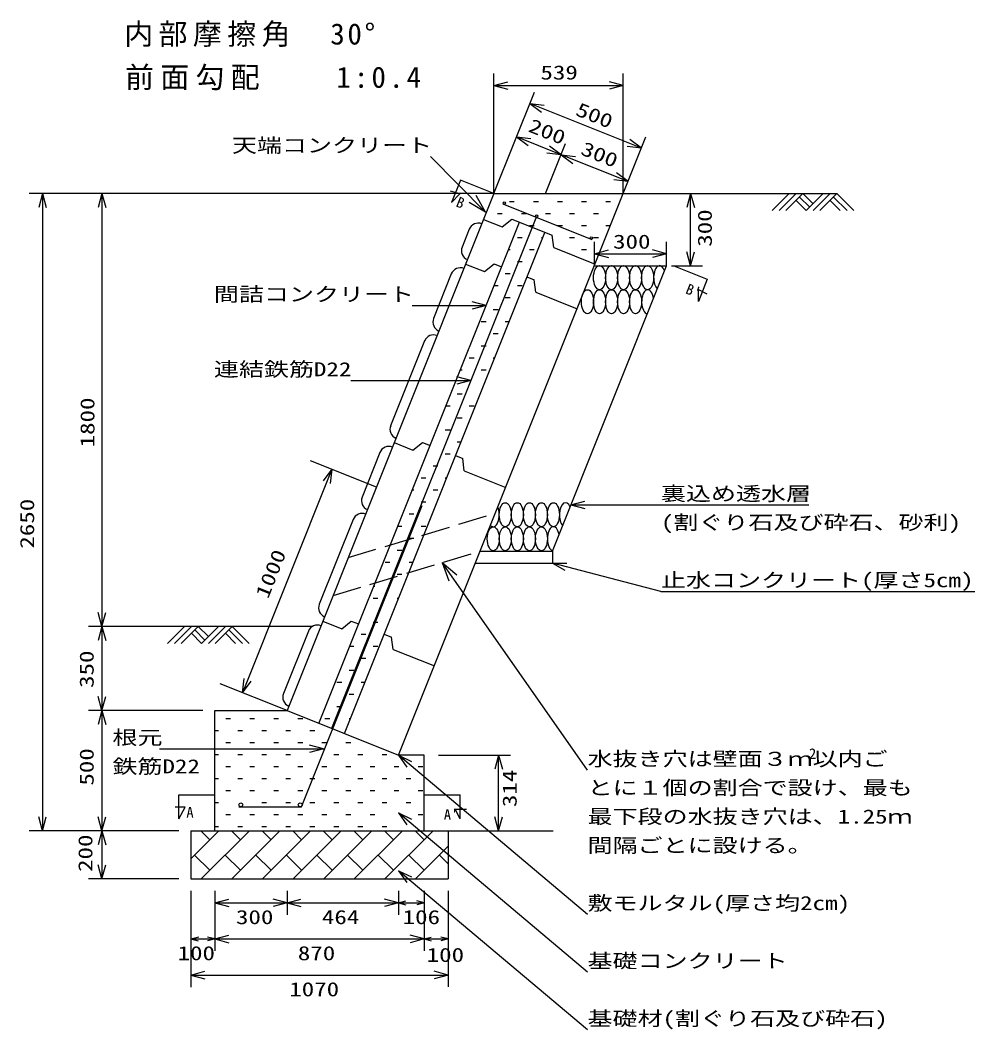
# Model space of a CAD drawing. Units: millimetres, scale not verified. Extents: x -10455 to 9401, y -7735 to 7013.
# Drawn here: x 5100 to 9070, y -1555 to 2644 of the extents above; entities that cross this region are included whole.
import ezdxf
from ezdxf.enums import TextEntityAlignment as Align

# ---------------------------------------------------------------- set-up
doc = ezdxf.new("R2010")
doc.units = ezdxf.units.MM
doc.header["$LTSCALE"] = 40
doc.linetypes.add('DASHED3', pattern=[4, 3, -1])
doc.layers.add('0-0', color=7, linetype='Continuous')
doc.styles.add('ＭＳ ゴシック', font='')
doc.styles.get('ＭＳ ゴシック').set_extended_font_data('MS Gothic')

msp = doc.modelspace()

# ---------------------------------------------------------------- linework, layer by layer
at = {"layer": '0-0'}
for p, q in [((7069.83, 1922.59), (7069.83, 2422.59)), ((7608.23, 1922.59), (7608.23, 2422.59)), ((7069.83, 2372.59), (7127.79, 2388.12)), ((7069.83, 2372.59), (7127.79, 2357.06)), ((7069.83, 2372.59), (7608.23, 2372.59)), ((7608.23, 2372.59), (7550.28, 2388.12)), ((7608.23, 2372.59), (7550.28, 2357.06)), ((7069.83, 1922.59), (7238.51, 2344.28)), ((7684.04, 2111.82), (7219.94, 2297.85)), ((7219.94, 2297.85), (7279.51, 2290.7)), ((7219.94, 2297.85), (7267.95, 2261.88)), ((7164.23, 2158.58), (7223.8, 2151.43)), ((7164.23, 2158.58), (7212.25, 2122.61)), ((7608.23, 1922.59), (7702.51, 2158.28)), ((7684.04, 2111.82), (7636.03, 2147.79)), ((7285.24, 1922.59), (7368.44, 2130.59)), ((7349.87, 2084.17), (7301.86, 2120.15)), ((7684.04, 2111.82), (7624.47, 2118.97)), ((7349.87, 2084.17), (7290.3, 2091.32)), ((7349.87, 2084.17), (7409.44, 2077.02)), ((7349.87, 2084.17), (7397.89, 2048.19)), ((7628.23, 1972.59), (7568.66, 1979.74)), ((7628.23, 1972.59), (7580.21, 2008.56)), ((7069.83, 1922.59), (5137.61, 1922.59)), ((5193.39, 1922.59), (5177.86, 1864.63)), ((5193.39, 1922.59), (5208.92, 1864.63)), ((5193.39, 1922.59), (5193.39, -727.41)), ((5440.45, 1922.59), (5424.92, 1864.63)), ((5440.45, 1922.59), (5455.97, 1864.63)), ((5440.45, 1922.59), (5440.45, 122.59)), ((7035.79, 1844.98), (6996.05, 1914.41)), ((7134.97, 1890.08), (7154.97, 1890.08)), ((7234.97, 1890.08), (7254.97, 1890.08)), ((7334.97, 1890.08), (7354.97, 1890.08)), ((7434.97, 1890.08), (7454.97, 1890.08)), ((7534.97, 1890.08), (7554.97, 1890.08)), ((7608.23, 1922.59), (8496.52, 1922.59)), ((7888.23, 1922.59), (7872.7, 1864.63)), ((7888.23, 1922.59), (7903.76, 1864.63)), ((7888.23, 1622.59), (7888.23, 1922.59)), ((8298.54, 1922.59), (8227.83, 1851.88)), ((8326.82, 1922.59), (8256.11, 1851.88)), ((8355.11, 1922.59), (8284.39, 1851.88)), ((8326.82, 1894.3), (8369.25, 1851.88)), ((8340.96, 1908.45), (8383.39, 1866.02)), ((8355.11, 1922.59), (8397.53, 1880.16)), ((8439.96, 1922.59), (8369.25, 1851.88)), ((8468.24, 1922.59), (8397.53, 1851.88)), ((8496.52, 1922.59), (8425.82, 1851.88)), ((8468.24, 1894.3), (8510.67, 1851.88)), ((8482.38, 1908.45), (8538.95, 1851.88)), ((8496.52, 1922.59), (8567.23, 1851.88)), ((7084.97, 1840.08), (7104.97, 1840.08)), ((7184.97, 1840.08), (7204.97, 1840.08)), ((7284.97, 1840.08), (7304.97, 1840.08)), ((7384.97, 1840.08), (7404.97, 1840.08)), ((7484.97, 1840.08), (7504.97, 1840.08)), ((7217.61, 1790.09), (7237.61, 1790.09)), ((7334.97, 1790.08), (7354.97, 1790.08)), ((7434.97, 1790.08), (7454.97, 1790.08)), ((7534.97, 1790.08), (7554.97, 1790.08)), ((7167.61, 1740.09), (7187.61, 1740.09)), ((7267.61, 1740.09), (7273.63, 1740.09)), ((7384.97, 1740.08), (7404.97, 1740.08)), ((7484.97, 1740.08), (7504.97, 1740.08)), ((7488.23, 1622.59), (7488.23, 1722.59)), ((7788.23, 1622.59), (7788.23, 1722.59)), ((7130.85, 1690.09), (7137.61, 1690.09)), ((7217.61, 1690.09), (7237.61, 1690.09)), ((7434.97, 1690.08), (7454.97, 1690.08)), ((7488.23, 1672.59), (7546.19, 1688.12)), ((7788.23, 1672.59), (7730.28, 1688.12)), ((7888.23, 1622.59), (7872.7, 1680.54)), ((7888.23, 1622.59), (7903.76, 1680.54)), ((7167.61, 1640.09), (7187.61, 1640.09)), ((7488.23, 1672.59), (7546.19, 1657.06)), ((7494.97, 1640.08), (7495.23, 1640.08)), ((7808.23, 1622.59), (7938.23, 1622.59)), ((7117.61, 1590.09), (7137.61, 1590.09)), ((7070.85, 1540.09), (7087.61, 1540.09)), ((7167.61, 1540.09), (7187.61, 1540.09)), ((7037.68, 1457.17), (6979.72, 1472.7)), ((7117.61, 1490.09), (7137.61, 1490.09)), ((7067.61, 1440.09), (7087.61, 1440.09)), ((7017.61, 1390.09), (7037.61, 1390.09)), ((7117.61, 1390.09), (7133.63, 1390.09)), ((7067.61, 1340.09), (7087.61, 1340.09)), ((7017.61, 1290.09), (7037.61, 1290.09)), ((6967.61, 1240.09), (6987.61, 1240.09)), ((7067.61, 1240.09), (7073.63, 1240.09)), ((6930.85, 1190.09), (6937.61, 1190.09)), ((7017.61, 1190.09), (7037.61, 1190.09)), ((6974.26, 1145.13), (6916.3, 1160.66)), ((6917.61, 1090.09), (6937.61, 1090.09)), ((6870.84, 1040.08), (6887.61, 1040.08)), ((6967.61, 1040.08), (6987.61, 1040.08)), ((6917.61, 990.08), (6937.61, 990.08)), ((6867.61, 940.08), (6887.61, 940.08)), ((6917.61, 890.08), (6933.63, 890.08)), ((6867.61, 840.08), (6887.61, 840.08)), ((6581.61, 702.03), (6307.37, 811.73)), ((6395.91, 776.31), (6024.14, -153.14)), ((6395.91, 776.31), (6359.97, 728.27)), ((6395.91, 776.31), (6388.81, 716.73)), ((6817.61, 790.08), (6837.61, 790.08)), ((6767.61, 740.08), (6787.61, 740.08)), ((6867.61, 740.08), (6873.63, 740.08)), ((6730.84, 690.08), (6737.61, 690.08)), ((6817.61, 690.08), (6837.61, 690.08)), ((6767.61, 640.08), (6787.61, 640.08)), ((7390.4, 628.01), (7448.36, 643.54)), ((6717.61, 590.08), (6737.61, 590.08)), ((7390.4, 628.01), (7448.36, 612.48)), ((7390.4, 628.01), (8379.88, 628.01)), ((6670.85, 540.08), (6687.61, 540.08)), ((6767.61, 540.08), (6787.61, 540.08)), ((6717.61, 490.08), (6737.61, 490.08)), ((6667.61, 440.08), (6687.61, 440.08)), ((6617.61, 390.08), (6637.61, 390.08)), ((6717.61, 390.08), (6733.63, 390.08)), ((6854.65, 387.76), (6882.05, 312.6)), ((7313.51, 385.77), (7365.67, 356.11)), ((6667.61, 340.08), (6687.61, 340.08)), ((6570.84, 290.08), (6574.97, 290.08)), ((7764.89, 268.01), (9069.88, 268.01)), ((6567.61, 240.08), (6587.61, 240.08)), ((6667.61, 240.08), (6673.63, 240.08)), ((5440.45, 122.59), (5424.92, 180.54)), ((5440.45, 122.59), (5455.97, 180.54)), ((6567.61, 140.08), (6587.61, 140.08)), ((6315.28, 122.59), (5384.66, 122.59)), ((5440.45, 122.59), (5424.92, 64.63)), ((5440.45, 122.59), (5455.97, 64.63)), ((5783.92, 122.59), (5713.21, 51.88)), ((5812.2, 122.59), (5741.49, 51.88)), ((5840.48, 122.59), (5769.77, 51.88)), ((5812.2, 94.3), (5854.63, 51.88)), ((5826.34, 108.44), (5868.77, 66.02)), ((5840.48, 122.59), (5882.91, 80.16)), ((5925.34, 122.59), (5854.63, 51.88)), ((5953.62, 122.59), (5882.91, 51.88)), ((5981.9, 122.59), (5911.19, 51.88)), ((5953.62, 94.3), (5996.05, 51.88)), ((5967.76, 108.44), (6024.33, 51.88)), ((5981.9, 122.59), (6052.61, 51.88)), ((6517.61, 90.08), (6537.61, 90.08)), ((6470.84, 40.08), (6487.61, 40.08)), ((6567.61, 40.08), (6587.61, 40.08)), ((6517.61, -9.92), (6537.61, -9.92)), ((6467.61, -59.92), (6487.61, -59.92)), ((6209.83, -227.41), (5931.29, -116)), ((6024.14, -153.14), (6031.24, -93.56)), ((6024.14, -153.14), (6060.08, -105.09)), ((6417.61, -109.92), (6437.61, -109.92)), ((6517.61, -109.92), (6533.63, -109.92)), ((6467.61, -159.92), (6487.61, -159.92)), ((5440.45, -227.41), (5424.92, -169.46)), ((5440.45, -227.41), (5455.97, -169.46)), ((6417.61, -209.92), (6437.61, -209.92)), ((5859.83, -227.41), (5384.66, -227.41)), ((5440.45, -227.41), (5424.92, -285.37)), ((5440.45, -227.41), (5455.97, -285.37)), ((5954.97, -259.92), (5974.97, -259.92)), ((6054.97, -259.92), (6074.97, -259.92)), ((6154.97, -259.92), (6174.97, -259.92)), ((6254.97, -259.92), (6274.97, -259.92)), ((6367.61, -259.92), (6387.61, -259.92)), ((6467.61, -259.92), (6473.63, -259.92)), ((5909.83, -309.92), (5924.96, -309.92)), ((6004.97, -309.92), (6024.97, -309.92)), ((6104.97, -309.92), (6124.97, -309.92)), ((6204.97, -309.92), (6224.96, -309.92)), ((6304.97, -309.92), (6324.97, -309.92)), ((5954.97, -359.92), (5974.97, -359.92)), ((6054.97, -359.92), (6074.97, -359.92)), ((6154.97, -359.92), (6174.97, -359.92)), ((6254.97, -359.92), (6274.97, -359.92)), ((6361.63, -386.43), (6303.67, -370.91)), ((6354.97, -359.92), (6374.97, -359.92)), ((6454.97, -359.92), (6474.97, -359.92)), ((5909.83, -409.92), (5924.96, -409.92)), ((6004.97, -409.92), (6024.97, -409.92)), ((6104.97, -409.92), (6124.97, -409.92)), ((6204.97, -409.92), (6224.96, -409.92)), ((6404.97, -409.92), (6424.97, -409.92)), ((6504.96, -409.92), (6524.97, -409.92)), ((6604.97, -409.92), (6624.97, -409.92)), ((6673.83, -413.41), (6708.16, -462.62)), ((6839.83, -413.41), (7139.83, -413.41)), ((7089.83, -413.41), (7074.3, -471.37)), ((7089.83, -413.41), (7105.36, -471.37)), ((7089.83, -727.41), (7089.83, -413.41)), ((5954.97, -459.92), (5974.97, -459.92)), ((6054.97, -459.92), (6074.97, -459.92)), ((6154.97, -459.92), (6174.97, -459.92)), ((6254.97, -459.92), (6274.97, -459.92)), ((6354.97, -459.92), (6374.97, -459.92)), ((6454.97, -459.92), (6474.97, -459.92)), ((6554.97, -459.92), (6574.97, -459.92)), ((6654.97, -459.92), (6674.97, -459.92)), ((6754.97, -459.92), (6774.97, -459.92)), ((5909.83, -509.92), (5924.96, -509.92)), ((6004.97, -509.92), (6024.97, -509.92)), ((6104.97, -509.92), (6124.97, -509.92)), ((6204.97, -509.92), (6224.96, -509.92)), ((6304.97, -509.92), (6324.97, -509.92)), ((6404.97, -509.92), (6424.97, -509.92)), ((6504.96, -509.92), (6524.97, -509.92)), ((6604.97, -509.92), (6624.97, -509.92)), ((6704.97, -509.92), (6724.97, -509.92)), ((5954.97, -559.92), (5974.97, -559.92)), ((6054.97, -559.92), (6074.97, -559.92)), ((6154.97, -559.92), (6174.97, -559.92)), ((6254.97, -559.92), (6274.97, -559.92)), ((6354.97, -559.92), (6374.97, -559.92)), ((6454.97, -559.92), (6474.97, -559.92)), ((6554.97, -559.92), (6574.97, -559.92)), ((6654.97, -559.92), (6674.97, -559.92)), ((6754.97, -559.92), (6774.97, -559.92)), ((5909.83, -609.92), (5924.96, -609.92)), ((6104.97, -609.92), (6124.97, -609.92)), ((6204.97, -609.92), (6224.96, -609.92)), ((6304.97, -609.92), (6324.97, -609.92)), ((6404.97, -609.92), (6424.97, -609.92)), ((6504.96, -609.92), (6524.97, -609.92)), ((6604.97, -609.92), (6624.97, -609.92)), ((6704.97, -609.92), (6724.97, -609.92)), ((5193.39, -727.41), (5177.86, -669.46)), ((5193.39, -727.41), (5208.92, -669.46)), ((5440.45, -727.41), (5424.92, -669.46)), ((5440.45, -727.41), (5455.97, -669.46)), ((5954.97, -659.92), (5974.97, -659.92)), ((6054.97, -659.92), (6074.97, -659.92)), ((6154.97, -659.92), (6174.97, -659.92)), ((6254.97, -659.92), (6274.97, -659.92)), ((6354.97, -659.92), (6374.97, -659.92)), ((6454.97, -659.92), (6474.97, -659.92)), ((6554.97, -659.92), (6574.97, -659.92)), ((7459.61, -1315.18), (6673.83, -653.41)), ((6673.83, -653.41), (6728.16, -678.87)), ((6673.83, -653.41), (6708.16, -702.63)), ((6754.97, -659.92), (6774.97, -659.92)), ((7089.83, -727.41), (7074.3, -669.46)), ((7089.83, -727.41), (7105.36, -669.46)), ((5909.83, -709.92), (5924.96, -709.92)), ((6004.97, -709.92), (6024.97, -709.92)), ((6104.97, -709.92), (6124.97, -709.92)), ((6204.97, -709.92), (6224.96, -709.92)), ((6304.97, -709.92), (6324.97, -709.92)), ((6404.97, -709.92), (6424.97, -709.92)), ((6504.96, -709.92), (6524.97, -709.92)), ((6604.97, -709.92), (6624.97, -709.92)), ((5759.83, -727.41), (5137.61, -727.41)), ((5440.45, -727.41), (5424.92, -785.37)), ((5440.45, -727.41), (5455.97, -785.37)), ((5809.83, -843.55), (5925.97, -727.41)), ((5888.83, -764.55), (5851.69, -727.41)), ((5853.24, -927.41), (6053.25, -727.41)), ((6016.11, -764.55), (5978.97, -727.41)), ((5980.53, -927.41), (6180.52, -727.41)), ((6143.39, -764.55), (6106.25, -727.41)), ((6107.8, -927.41), (6307.8, -727.41)), ((6270.67, -764.55), (6233.53, -727.41)), ((6235.08, -927.41), (6435.08, -727.41)), ((6397.95, -764.55), (6360.81, -727.41)), ((6362.36, -927.41), (6562.36, -727.41)), ((6525.23, -764.55), (6488.09, -727.41)), ((6489.64, -927.41), (6689.64, -727.41)), ((6652.51, -764.55), (6615.37, -727.41)), ((6616.92, -927.41), (6816.92, -727.41)), ((6779.78, -764.55), (6742.65, -727.41)), ((6744.2, -927.41), (6879.83, -791.78)), ((5888.83, -891.83), (5825.19, -828.19)), ((6016.11, -891.83), (5952.47, -828.19)), ((6143.39, -891.83), (6079.75, -828.19)), ((6270.67, -891.83), (6207.03, -828.19)), ((6397.95, -891.83), (6334.31, -828.19)), ((6525.23, -891.83), (6461.59, -828.19)), ((6652.51, -891.83), (6588.87, -828.19)), ((6779.78, -891.83), (6716.14, -828.19)), ((6879.83, -864.6), (6843.43, -828.19)), ((5440.45, -927.41), (5424.92, -869.46)), ((5440.45, -927.41), (5455.97, -869.46)), ((7459.61, -1555.18), (6673.83, -893.41)), ((6673.83, -893.41), (6728.16, -918.87)), ((6673.83, -893.41), (6708.16, -942.62)), ((5759.83, -927.41), (5384.66, -927.41)), ((5809.83, -977.41), (5809.83, -1377.41)), ((5909.83, -977.41), (5909.83, -1227.41)), ((6209.83, -977.41), (6209.83, -1077.41)), ((6673.74, -977.41), (6673.74, -1077.41)), ((6779.83, -977.41), (6779.83, -1227.41)), ((6879.83, -977.41), (6879.83, -1376.79)), ((5909.83, -1027.41), (5967.79, -1011.88)), ((5909.83, -1027.41), (6209.83, -1027.41)), ((5909.83, -1027.41), (5967.79, -1042.94)), ((6209.83, -1027.41), (6151.88, -1011.88)), ((6209.83, -1027.41), (6151.88, -1042.94)), ((6209.83, -1027.41), (6267.79, -1011.88)), ((6209.83, -1027.41), (6267.79, -1042.94)), ((6673.74, -1027.41), (6615.79, -1011.88)), ((6673.74, -1027.41), (6615.79, -1042.94)), ((6673.74, -1027.41), (6703.74, -1019.38)), ((6673.74, -1027.41), (6703.74, -1035.45)), ((6779.83, -1027.41), (6749.83, -1019.38)), ((6779.83, -1027.41), (6749.83, -1035.45)), ((5809.83, -1177.41), (5842.51, -1168.66)), ((5909.83, -1177.41), (5879.83, -1169.38)), ((6779.83, -1177.41), (6721.88, -1161.88)), ((6779.83, -1177.41), (6809.83, -1169.38)), ((6879.83, -1177.41), (6849.83, -1169.38)), ((5809.83, -1177.41), (5839.83, -1185.45)), ((5909.83, -1177.41), (5879.83, -1185.45)), ((5909.83, -1177.41), (5967.79, -1192.94)), ((6779.83, -1177.41), (6721.88, -1192.94)), ((6779.83, -1177.41), (6809.83, -1185.45)), ((6879.83, -1177.41), (6849.83, -1185.45)), ((5809.83, -1327.41), (5867.79, -1311.88)), ((5809.83, -1327.41), (5867.79, -1342.94)), ((5809.83, -1327.41), (6879.83, -1327.41)), ((6879.83, -1327.41), (6821.87, -1311.88)), ((6879.83, -1327.41), (6821.87, -1342.94))]:
    msp.add_line(p, q, dxfattribs=at)
at = {"layer": '0-0', "color": 3}
for p, q in [((7069.83, 1922.59), (6930.6, 1978.4)), ((5759.83, -677.41), (5759.83, -577.41)), ((5759.83, -577.41), (5909.83, -577.41)), ((6779.83, -577.41), (6929.83, -577.41)), ((6929.83, -677.41), (6929.83, -577.41))]:
    msp.add_line(p, q, dxfattribs=at)
at = {"layer": '0-0', "color": 2}
for p, q in [((7069.83, 1922.59), (6209.83, -227.41)), ((6673.83, -413.41), (7608.23, 1922.59)), ((7069.83, 1922.59), (7608.23, 1922.59)), ((7026.91, 1815.27), (7105.18, 1783.89)), ((7105.18, 1783.89), (7145.1, 1816.37)), ((7145.1, 1816.37), (7312.18, 1749.4)), ((6342.56, -280.62), (7176.35, 1803.85)), ((6967.36, 1774.5), (6937.65, 1700.22)), ((6448.38, -323.04), (7282.17, 1761.43)), ((7318.7, 1698.39), (7312.18, 1749.4)), ((7318.67, 1698.32), (7490.91, 1629.27)), ((6952.49, 1629.63), (7030.77, 1598.25)), ((7030.77, 1598.25), (7070.69, 1630.73)), ((7070.69, 1630.73), (7101.94, 1618.21)), ((7313.5, 435.77), (7788.23, 1622.59)), ((7488.23, 1622.59), (7788.23, 1622.59)), ((6893.1, 1588.8), (6818.82, 1403.1)), ((7207.75, 1575.79), (7237.76, 1563.76)), ((7244.29, 1512.75), (7237.76, 1563.76)), ((7244.26, 1512.67), (7416.49, 1443.63)), ((6781.68, 1310.26), (6640.55, 957.44)), ((6655.38, 886.85), (6733.66, 855.47)), ((6733.66, 855.47), (6773.58, 887.95)), ((6773.58, 887.95), (6804.82, 875.43)), ((6595.97, 846.02), (6521.69, 660.33)), ((6910.64, 833.01), (6940.65, 820.98)), ((6947.17, 769.97), (6940.65, 820.98)), ((6947.14, 769.89), (7119.38, 700.85)), ((6484.55, 567.48), (6343.42, 214.66)), ((6993.51, 385.77), (7313.51, 385.77)), ((6358.54, 143.96), (6437.21, 112.43)), ((6437.13, 112.36), (6477.08, 144.92)), ((6477.08, 144.92), (6507.71, 132.64)), ((6298.85, 103.24), (6194.86, -156.73)), ((6613.53, 90.23), (6644.16, 77.95)), ((6650.68, 26.94), (6644.16, 77.95)), ((6650.65, 26.86), (6822.54, -42.04)), ((6839.1, -0.24), (6839.41, -0.36)), ((5909.83, -727.41), (5909.83, -227.41)), ((5809.83, -727.41), (5809.83, -927.41)), ((5809.83, -727.41), (6879.83, -727.41)), ((6879.83, -727.41), (6879.83, -927.41)), ((6879.83, -727.41), (7316.98, -727.41)), ((5809.83, -927.41), (6879.83, -927.41))]:
    msp.add_line(p, q, dxfattribs=at)
at = {"layer": '0-0', "color": 5}
for p, q in [((7106.8, 1880.36), (7477.98, 1731.57)), ((7244.12, 1819.78), (6395.47, -301.83)), ((6270.24, -627.41), (6771.61, 626.03)), ((6009.83, -627.41), (6270.24, -627.41))]:
    msp.add_line(p, q, dxfattribs=at)
at = {"layer": '0-0', "linetype": 'DASHED3'}
for p, q in [((6464.38, 408.56), (7077.41, 593.78)), ((6401.25, 250.72), (7013.69, 435.83))]:
    msp.add_line(p, q, dxfattribs=at)
at = {"layer": '0-0'}
for points in [[(7628.23, 1972.59), (7349.87, 2084.17), (7164.23, 2158.58)], [(6805.98, 2076.49), (7035.79, 1844.98), (6966.66, 1885.24)], [(7488.23, 1672.59), (7788.23, 1672.59), (7730.28, 1657.06)], [(6730.85, 1457.17), (7037.68, 1457.17), (6979.72, 1441.64)], [(6475.85, 1145.13), (6974.26, 1145.13), (6916.3, 1129.6)], [(7459.61, -475.18), (6854.65, 387.76), (6915.96, 336.37)], [(7764.89, 268.01), (7313.51, 385.77), (7373.51, 386.17)], [(5440.45, 122.59), (5440.45, -227.41), (5440.45, -727.41), (5440.45, -927.41)], [(5679.08, -386.43), (6361.63, -386.43), (6303.67, -401.96)], [(7459.61, -1075.18), (6673.83, -413.41), (6728.16, -438.87)], [(6209.83, -1027.41), (6673.74, -1027.41), (6779.83, -1027.41)], [(5809.83, -1177.41), (5909.83, -1177.41), (5967.79, -1161.88)], [(5909.83, -1177.41), (6779.83, -1177.41), (6879.83, -1177.41)]]:
    msp.add_lwpolyline(points, dxfattribs=at)
at = {"layer": '0-0', "color": 3}
for points in [[(6930.6, 1978.4), (6893.53, 1885.52), (6928.19, 1921.91), (6889.95, 1932.86)], [(7818.22, 1622.59), (7957.45, 1566.77), (7920.24, 1473.95), (7920.24, 1524.21), (7955.48, 1505.76)], [(5759.83, -677.41), (5786.75, -628.55), (5744.12, -628.55)], [(6929.83, -677.41), (6909.28, -638.02), (6956.65, -638.02)]]:
    msp.add_lwpolyline(points, dxfattribs=at)
at = {"layer": '0-0', "color": 2}
for points in [[(7013.51, 435.77), (7313.51, 435.77), (7313.51, 385.77)], [(5909.83, -227.41), (6209.83, -227.41), (6673.83, -413.41)], [(6779.83, -727.41), (6779.83, -413.41), (6673.83, -413.41)]]:
    msp.add_lwpolyline(points, dxfattribs=at)
at = {"layer": '0-0', "color": 5}
for centre, radius in [((7113.3, 1883.14), 5), ((7247.88, 1829.19), 5), ((7475.2, 1738.07), 5), ((6017.83, -619.41), 8), ((6264.89, -619.63), 8)]:
    msp.add_circle(centre, radius, dxfattribs=at)
at = {"layer": '0-0', "color": 2}
for centre, start, end in [((7004.58, 1759.58), 68.34772, 158.15652), ((6974.78, 1685.34), 158.15587, 248.19719), ((6930.18, 1573.93), 68.13716, 158.15637), ((6856.59, 1387.96), 158.1566, 247.20107), ((6819.38, 1295.14), 68.15601, 158.15576), ((6677.99, 942.43), 158.15602, 247.70946), ((6633.05, 831.16), 68.13716, 158.15637), ((6559.46, 645.19), 158.1566, 247.20107), ((6522.25, 552.37), 68.15601, 158.15576), ((6380.87, 199.65), 158.15602, 247.70946), ((6335.98, 88.36), 67.79466, 158.15601), ((6231.99, -171.61), 158.15601, 248.19852)]:
    msp.add_arc(centre, 40, start, end, dxfattribs=at)
at = {"layer": '0-0'}
for centre in [(7509.45, 1572.94), (7559.45, 1572.94), (7609.45, 1572.94), (7659.45, 1572.94), (7709.45, 1572.94), (7459.44, 1472.94), (7509.45, 1472.94), (7559.45, 1472.94), (7609.45, 1472.94), (7659.45, 1472.94), (7117.58, 587.14), (7167.58, 587.14), (7217.57, 587.14), (7267.58, 587.14), (7317.58, 587.14), (7067.58, 487.14), (7117.58, 487.14), (7167.58, 487.14), (7217.57, 487.14), (7267.58, 487.14)]:
    msp.add_ellipse(centre, major_axis=(0, 50), ratio=0.5, dxfattribs=at)
for centre, start_param, end_param in [((7759.44, 1572.94), 5.3259017, 9.0326131), ((7709.45, 1472.94), 4.9759359, 9.3825192), ((7367.58, 587.14), 5.4046647, 8.9538155), ((7067.58, 587.14), 2.6706302, 5.4046647), ((7317.58, 487.14), 5.0677535, 9.2676613)]:
    msp.add_ellipse(centre, major_axis=(0, 50), ratio=0.5, start_param=start_param, end_param=end_param, dxfattribs=at)

# ---------------------------------------------------------------- texts
at = {"layer": '0-0', "style": 'ＭＳ ゴシック', "width": 1.3}
for s, p in [('539', (7263.63, 2379.36)), ('天端コンクリート', (5980.98, 2076.49)), ('300', (7565.69, 1675.88)), ('間詰コンクリート', (5905.85, 1457.17)), ('連結鉄筋D22', (5905.85, 1145.13)), ('裏込め透水層', (7764.89, 628.01)), ('(割ぐり石及び砕石、砂利)', (7764.89, 508.01)), ('止水コンクリート(厚さ5cm)', (7764.89, 268.01)), ('根元', (5484.08, -386.43)), ('水抜き穴は壁面３ｍ以内ご', (7459.61, -475.18)), ('鉄筋D22', (5484.08, -506.43)), ('とに１個の割合で設け、最も', (7459.61, -595.18)), ('最下段の水抜き穴は、1.25ｍ', (7459.61, -715.18)), ('間隔ごとに設ける。', (7459.61, -835.18)), ('敷モルタル(厚さ均2cm)', (7459.61, -1075.18)), ('300', (5997.62, -1133.38)), ('464', (6354.81, -1133.38)), ('106', (6690.56, -1133.38)), ('100', (5754.73, -1283.39)), ('870', (6254.79, -1283.39)), ('100', (6790.58, -1290.54)), ('基礎コンクリート', (7459.61, -1315.18)), ('1070', (6219.07, -1433.41)), ('基礎材(割ぐり石及び砕石)', (7459.61, -1555.18))]:
    msp.add_text(s, height=58.65, dxfattribs=at).set_placement(p, align=Align.BOTTOM_LEFT)
for s, rotation, p in [('500', 338.154, (7398.93, 2233.49)), ('200', 338.154, (7202.32, 2165.85)), ('300', 338.154, (7420.07, 2070.71)), ('300', 90, (7993.96, 1701.53)), ('1800', 90, (5426.63, 867.09)), ('2650', 90, (5175.92, 445.9)), ('1000', 68.198, (6147.17, 227.98)), ('350', 90, (5423.51, -133.35)), ('500', 90, (5423.51, -539.63)), ('314', 90, (7182.44, -629.09)), ('200', 90, (5418.07, -898.62))]:
    msp.add_text(s, height=58.65, rotation=rotation, dxfattribs=at).set_placement(p, align=Align.BOTTOM_LEFT)
at = {"layer": '0-0', "color": 4, "style": 'ＭＳ ゴシック'}
for s, p in [('B', (6904.06, 1858.13)), ("B'", (7858.64, 1496.53))]:
    msp.add_text(s, height=43.99, rotation=338.157, dxfattribs=at).set_placement(p, align=Align.BOTTOM_LEFT)
for s, p in [('2', (8380.44, -441.77)), ('A', (5791.48, -685.39)), ("A'", (6861.92, -694.86))]:
    msp.add_text(s, height=43.99, dxfattribs=at).set_placement(p, align=Align.BOTTOM_LEFT)
at = {"layer": '0-0', "char_height": 87.98, "attachment_point": 7, "style": 'ＭＳ ゴシック'}
for s, insert in [('\\T1.19;\u3000内部摩擦角\u300030°', (5390.27, 2532.45)), ('\\T1.22;\u3000前面勾配\u3000\u30001:0.4', (5390.27, 2352.45))]:
    msp.add_mtext(s, dxfattribs=dict(at, insert=insert))

doc.saveas('drawing.dxf')
